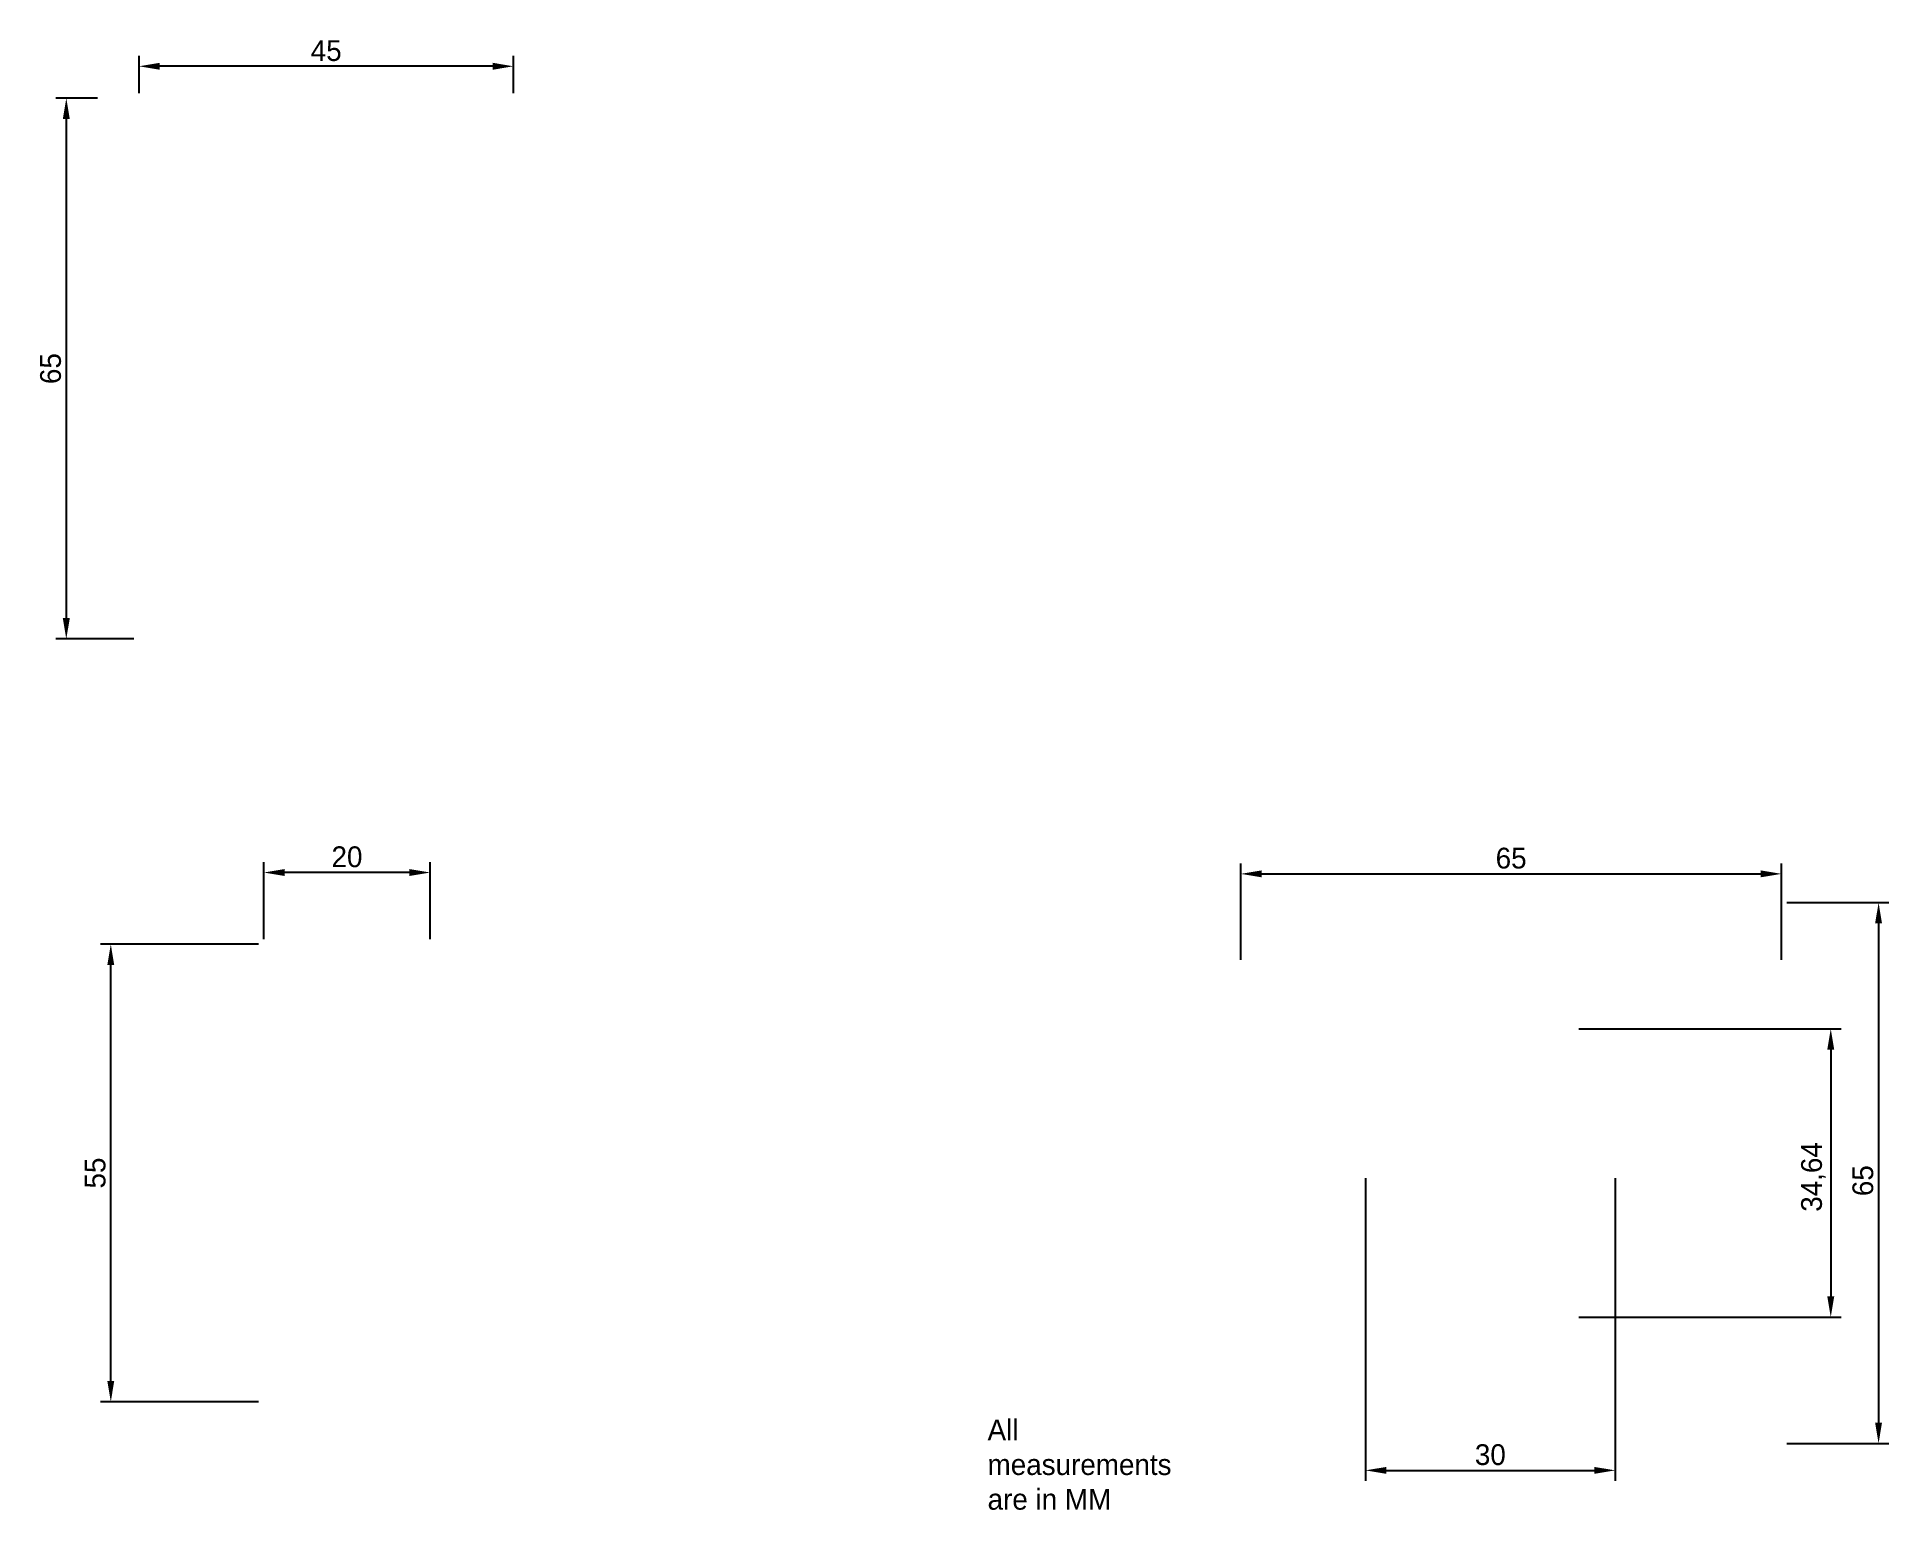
# Paper-space layout 'Layout1' of a CAD drawing. Header units: millimetres. Extents: x 11 to 234, y 1 to 178.
import ezdxf

# ---------------------------------------------------------------- set-up
doc = ezdxf.new("R2010")
doc.units = ezdxf.units.MM
doc.layers.add('Dimensions', color=5, linetype='Continuous', lineweight=25)
doc.dimstyles.new('ISO-25', dxfattribs={"dimtxt": 2.5, "dimasz": 2.5, "dimexe": 1.25, "dimexo": 0.625, "dimtad": 1, "dimtxsty": 'Standard', "dimcen": 2.5, "dimadec": 0, "dimazin": 0, "dimtfac": 1, "dimtmove": 0, "dimatfit": 3, "dimfxl": 1, "dimarcsym": 0})

# ---------------------------------------------------------------- blocks, each defined once
blk = doc.blocks.new('*D11')
at = {"color": 0, "lineweight": -2, "transparency": 16777216}
for p, q in [((38.62, 69.35), (38.62, 78.6)), ((58.62, 69.35), (58.62, 78.6)), ((56.12, 77.35), (41.12, 77.35))]:
    blk.add_line(p, q, dxfattribs=at)
at = {"color": 0, "transparency": 16777216}
for points in [[(41.12, 77.77), (41.12, 76.94), (38.62, 77.35)], [(56.12, 77.77), (56.12, 76.94), (58.62, 77.35)]]:
    blk.add_solid(points, dxfattribs=at)
at = {"layer": 'Defpoints', "color": 0, "transparency": 16777216}
for p in [(38.62, 77.35), (38.62, 68.73), (58.62, 68.73)]:
    blk.add_point(p, dxfattribs=at)
at = {"color": 0, "transparency": 16777216, "insert": (48.62, 79.23), "char_height": 2.5, "attachment_point": 5}
blk.add_mtext('20', dxfattribs=at)
blk = doc.blocks.new('*D18')
at = {"color": 0, "lineweight": -2, "transparency": 16777216}
for p, q in [((23.62, 171.05), (23.62, 175.52)), ((66.12, 174.27), (26.12, 174.27)), ((68.62, 171.05), (68.62, 175.52))]:
    blk.add_line(p, q, dxfattribs=at)
at = {"color": 0, "transparency": 16777216}
for points in [[(26.12, 174.69), (26.12, 173.85), (23.62, 174.27)], [(66.12, 174.69), (66.12, 173.85), (68.62, 174.27)]]:
    blk.add_solid(points, dxfattribs=at)
at = {"layer": 'Defpoints', "color": 0, "transparency": 16777216}
for p in [(23.62, 174.27), (23.62, 170.43), (68.62, 170.43)]:
    blk.add_point(p, dxfattribs=at)
at = {"color": 0, "transparency": 16777216, "insert": (46.12, 176.14), "char_height": 2.5, "attachment_point": 5}
blk.add_mtext('45', dxfattribs=at)
blk = doc.blocks.new('*D19')
at = {"color": 0, "lineweight": -2, "transparency": 16777216}
for p, q in [((18.62, 170.43), (13.63, 170.43)), ((14.88, 167.93), (14.88, 107.93)), ((22.99, 105.43), (13.63, 105.43))]:
    blk.add_line(p, q, dxfattribs=at)
at = {"color": 0, "transparency": 16777216}
for points in [[(14.46, 167.93), (15.3, 167.93), (14.88, 170.43)], [(14.46, 107.93), (15.3, 107.93), (14.88, 105.43)]]:
    blk.add_solid(points, dxfattribs=at)
at = {"layer": 'Defpoints', "color": 0, "transparency": 16777216}
for p in [(19.25, 170.43), (14.88, 105.43), (23.62, 105.43)]:
    blk.add_point(p, dxfattribs=at)
at = {"color": 0, "transparency": 16777216, "insert": (13, 137.93), "char_height": 2.5, "attachment_point": 5, "rotation": 90}
blk.add_mtext('65', dxfattribs=at)
blk = doc.blocks.new('*D20')
at = {"color": 0, "lineweight": -2, "transparency": 16777216}
for p, q in [((37.99, 68.73), (18.98, 68.73)), ((20.23, 16.23), (20.23, 66.23)), ((37.99, 13.73), (18.98, 13.73))]:
    blk.add_line(p, q, dxfattribs=at)
at = {"color": 0, "transparency": 16777216}
for points in [[(19.81, 66.23), (20.64, 66.23), (20.23, 68.73)], [(19.81, 16.23), (20.64, 16.23), (20.23, 13.73)]]:
    blk.add_solid(points, dxfattribs=at)
at = {"layer": 'Defpoints', "color": 0, "transparency": 16777216}
for p in [(20.23, 68.73), (38.62, 68.73), (38.62, 13.73)]:
    blk.add_point(p, dxfattribs=at)
at = {"color": 0, "transparency": 16777216, "insert": (18.35, 41.23), "char_height": 2.5, "attachment_point": 5, "rotation": 90}
blk.add_mtext('55', dxfattribs=at)
blk = doc.blocks.new('*D21')
at = {"color": 0, "lineweight": -2, "transparency": 16777216}
for p, q in [((196.67, 58.55), (228.22, 58.55)), ((226.97, 56.05), (226.97, 26.41)), ((196.67, 23.91), (228.22, 23.91))]:
    blk.add_line(p, q, dxfattribs=at)
at = {"color": 0, "transparency": 16777216}
for points in [[(226.55, 56.05), (227.39, 56.05), (226.97, 58.55)], [(226.55, 26.41), (227.39, 26.41), (226.97, 23.91)]]:
    blk.add_solid(points, dxfattribs=at)
at = {"layer": 'Defpoints', "color": 0, "transparency": 16777216}
for p in [(196.05, 58.55), (196.05, 23.91), (226.97, 23.91)]:
    blk.add_point(p, dxfattribs=at)
at = {"color": 0, "transparency": 16777216, "insert": (224.89, 40.76), "char_height": 2.5, "attachment_point": 5, "rotation": 90}
blk.add_mtext('34,64', dxfattribs=at)
blk = doc.blocks.new('*D22')
at = {"color": 0, "lineweight": -2, "transparency": 16777216}
for p, q in [((156.05, 66.85), (156.05, 78.44)), ((221.05, 66.85), (221.05, 78.44)), ((158.55, 77.19), (218.55, 77.19))]:
    blk.add_line(p, q, dxfattribs=at)
at = {"color": 0, "transparency": 16777216}
for points in [[(158.55, 77.61), (158.55, 76.78), (156.05, 77.19)], [(218.55, 77.61), (218.55, 76.78), (221.05, 77.19)]]:
    blk.add_solid(points, dxfattribs=at)
at = {"layer": 'Defpoints', "color": 0, "transparency": 16777216}
for p in [(221.05, 77.19), (156.05, 66.23), (221.05, 66.23)]:
    blk.add_point(p, dxfattribs=at)
at = {"color": 0, "transparency": 16777216, "insert": (188.55, 79.07), "char_height": 2.5, "attachment_point": 5}
blk.add_mtext('65', dxfattribs=at)
blk = doc.blocks.new('*D23')
at = {"color": 0, "lineweight": -2, "transparency": 16777216}
for p, q in [((221.67, 73.73), (233.97, 73.73)), ((232.72, 71.23), (232.72, 11.23)), ((221.67, 8.73), (233.97, 8.73))]:
    blk.add_line(p, q, dxfattribs=at)
at = {"color": 0, "transparency": 16777216}
for points in [[(232.3, 71.23), (233.13, 71.23), (232.72, 73.73)], [(232.3, 11.23), (233.13, 11.23), (232.72, 8.73)]]:
    blk.add_solid(points, dxfattribs=at)
at = {"layer": 'Defpoints', "color": 0, "transparency": 16777216}
for p in [(221.05, 73.73), (221.05, 8.73), (232.72, 8.73)]:
    blk.add_point(p, dxfattribs=at)
at = {"color": 0, "transparency": 16777216, "insert": (230.84, 40.31), "char_height": 2.5, "attachment_point": 5, "rotation": 90}
blk.add_mtext('65', dxfattribs=at)
blk = doc.blocks.new('*D24')
at = {"color": 0, "lineweight": -2, "transparency": 16777216}
for p, q in [((171.05, 40.6), (171.05, 4.24)), ((201.05, 40.6), (201.05, 4.24)), ((173.55, 5.49), (198.55, 5.49))]:
    blk.add_line(p, q, dxfattribs=at)
at = {"color": 0, "transparency": 16777216}
for points in [[(173.55, 5.9), (173.55, 5.07), (171.05, 5.49)], [(198.55, 5.9), (198.55, 5.07), (201.05, 5.49)]]:
    blk.add_solid(points, dxfattribs=at)
at = {"layer": 'Defpoints', "color": 0, "transparency": 16777216}
for p in [(171.05, 41.23), (201.05, 41.23), (201.05, 5.49)]:
    blk.add_point(p, dxfattribs=at)
at = {"color": 0, "transparency": 16777216, "insert": (186.05, 7.36), "char_height": 2.5, "attachment_point": 5}
blk.add_mtext('30', dxfattribs=at)

psp = doc.layouts.get("Layout1")

# ---------------------------------------------------------------- texts
at = {"layer": 'Dimensions', "color": 0, "insert": (125.619, 11.598), "char_height": 2.5, "attachment_point": 1}
psp.add_mtext_dynamic_manual_height_columns('All measurements are in MM', width=22.95332, gutter_width=12.5, heights=[0], dxfattribs=at)

# ---------------------------------------------------------------- dimensions: what is measured, and where the dimension line sits
for base, p1, p2, picture, middle in [((23.616, 174.27), (68.616, 170.426), (23.616, 170.426), '*D18', (46.116, 176.145)), ((38.616, 77.353), (58.616, 68.727), (38.616, 68.727), '*D11', (48.616, 79.228)), ((221.048, 77.194), (156.048, 66.227), (221.048, 66.227), '*D22', (188.548, 79.069)), ((201.048, 5.485), (171.048, 41.227), (201.048, 41.227), '*D24', (186.048, 7.36))]:
    dim = psp.add_linear_dim(base=base, p1=p1, p2=p2, dimstyle='ISO-25', override={"dimlfac": -1})
    dim.commit()
    dim.dimension.update_dxf_attribs({"geometry": picture, "text_midpoint": middle})
dim = psp.add_linear_dim(base=(14.878, 105.426), p1=(19.247, 170.426), p2=(23.616, 105.426), angle=90, dimstyle='ISO-25', override={"dimlfac": -1})
dim.commit()
dim.dimension.update_dxf_attribs({"geometry": '*D19', "text_midpoint": (13.003, 137.926)})
for base, p1, p2, angle, picture, middle, dimtype in [((232.716, 8.727), (221.048, 73.727), (221.048, 8.727), 90, '*D23', (232.716, 40.313), 160), ((20.227, 68.727), (38.616, 13.727), (38.616, 68.727), 90, '*D20', (20.227, 41.227), 160), ((226.972, 23.907), (196.048, 58.548), (196.048, 23.907), 270, '*D21', (226.972, 40.763), 161)]:
    dim = psp.add_linear_dim(base=base, p1=p1, p2=p2, angle=angle, dimstyle='ISO-25', override={"dimlfac": -1})
    dim.commit()
    dim.dimension.update_dxf_attribs({"geometry": picture, "text_midpoint": middle, "dimtype": dimtype})

doc.saveas('drawing.dxf')
